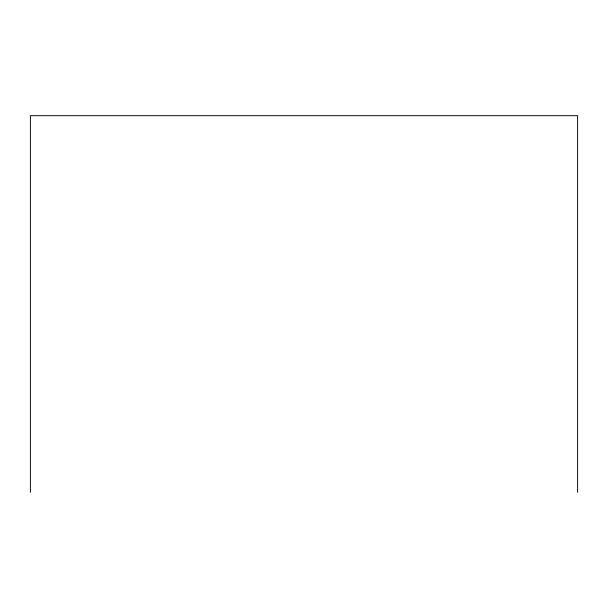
<?xml version="1.0" encoding="UTF-8"?>
<svg xmlns="http://www.w3.org/2000/svg" width="608" height="608" viewBox="0 0 608 608"><rect width="100%" height="100%" fill="white"/><g stroke="black" fill="none" stroke-linecap="round" stroke-linejoin="round"><path stroke-width="0.91" d="M577.6 492.313L577.6 115.687L30.4 115.687L30.4 492.313"/></g></svg>
